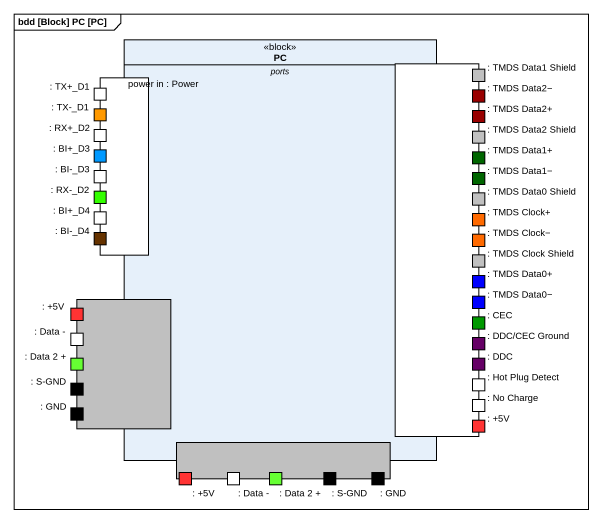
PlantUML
@startuml
mainframe bdd [Block] PC [PC]
allowmixing
hide circle
hide empty members
class PC <<block>> {
  -- ports --
  power in : Power
}
rectangle ": TMDS Data1 Shield" as TMDS_Data1_Shield #C0C0C0
rectangle ": TX+_D1" as TX_D1 #FFFFFF
rectangle ": TX-_D1" as TX_D1_2 #FF9900
rectangle ": TMDS Data2+" as TMDS_Data2 #990000
rectangle ": TMDS Data2−" as TMDS_Data2_2 #990000
rectangle ": RX+_D2" as RX_D2 #FFFFFF
rectangle ": BI+_D3" as BI_D3 #0099FF
rectangle ": TMDS Data1+" as TMDS_Data1 #006600
rectangle ": TMDS Data2 Shield" as TMDS_Data2_Shield #C0C0C0
rectangle ": BI-_D3" as BI_D3_2 #FFFFFF
rectangle ": RX-_D2" as RX_D2_2 #33FF00
rectangle ": TMDS Data0 Shield" as TMDS_Data0_Shield #C0C0C0
rectangle ": TMDS Data1−" as TMDS_Data1_2 #006600
rectangle ": BI+_D4" as BI_D4 #FFFFFF
rectangle ": BI-_D4" as BI_D4_2 #663300
rectangle ": TMDS Clock+" as TMDS_Clock #FF6A00
rectangle ": TMDS Clock−" as TMDS_Clock_2 #FF6A00
rectangle ": TMDS Clock Shield" as TMDS_Clock_Shield #C0C0C0
rectangle ": +5V" as p5V #FF3333
rectangle ": TMDS Data0+" as TMDS_Data0 #0000FF
rectangle ": TMDS Data0−" as TMDS_Data0_2 #0000FF
rectangle ": Data -" as Data #FFFFFF
rectangle ": DDC/CEC Ground" as DDC_CEC_Ground #660066
rectangle ": CEC" as CEC #009900
rectangle ": Data 2 +" as Data_2 #66FF33
rectangle ": S-GND" as S_GND #000000
rectangle ": Hot Plug Detect" as Hot_Plug_Detect #FFFFFF
rectangle ": DDC" as DDC #660066
rectangle ": GND" as GND #000000
rectangle ": +5V" as p5V_2 #FF3333
rectangle ": No Charge" as No_Charge #FFFFFF
rectangle ": +5V" as p5V_3 #FF3333
rectangle ": Data -" as Data_3 #FFFFFF
rectangle ": Data 2 +" as Data_2_2 #66FF33
rectangle ": S-GND" as S_GND_2 #000000
rectangle ": GND" as GND_2 #000000
@enduml
